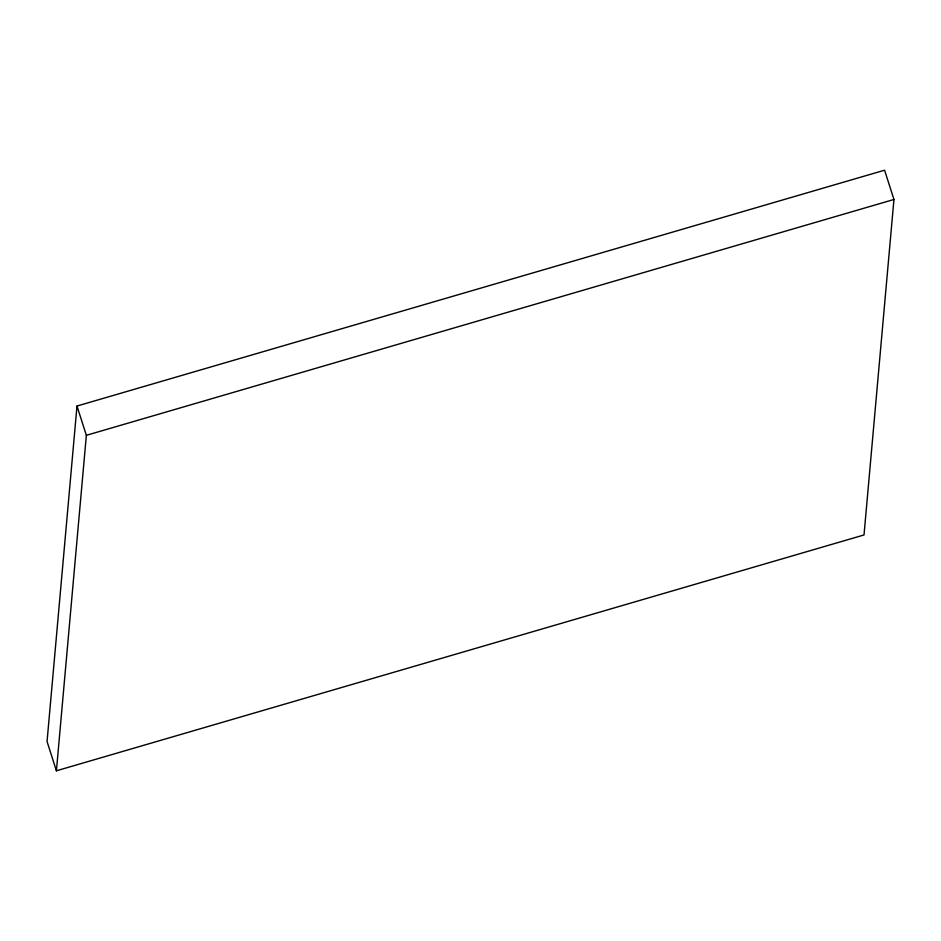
<?xml version="1.0" encoding="UTF-8"?>
<svg xmlns="http://www.w3.org/2000/svg" width="941" height="941" viewBox="0 0 941 941"><rect width="100%" height="100%" fill="white"/><g stroke="black" fill="none" stroke-linecap="round" stroke-linejoin="round"><path stroke-width="1.41" d="M76.986 406.041L47.05 741.52L56.413 770.797L864.014 534.959L893.95 199.48L884.587 170.203L76.986 406.041L86.36 435.318L56.413 770.797M86.36 435.318L893.95 199.48"/></g></svg>
